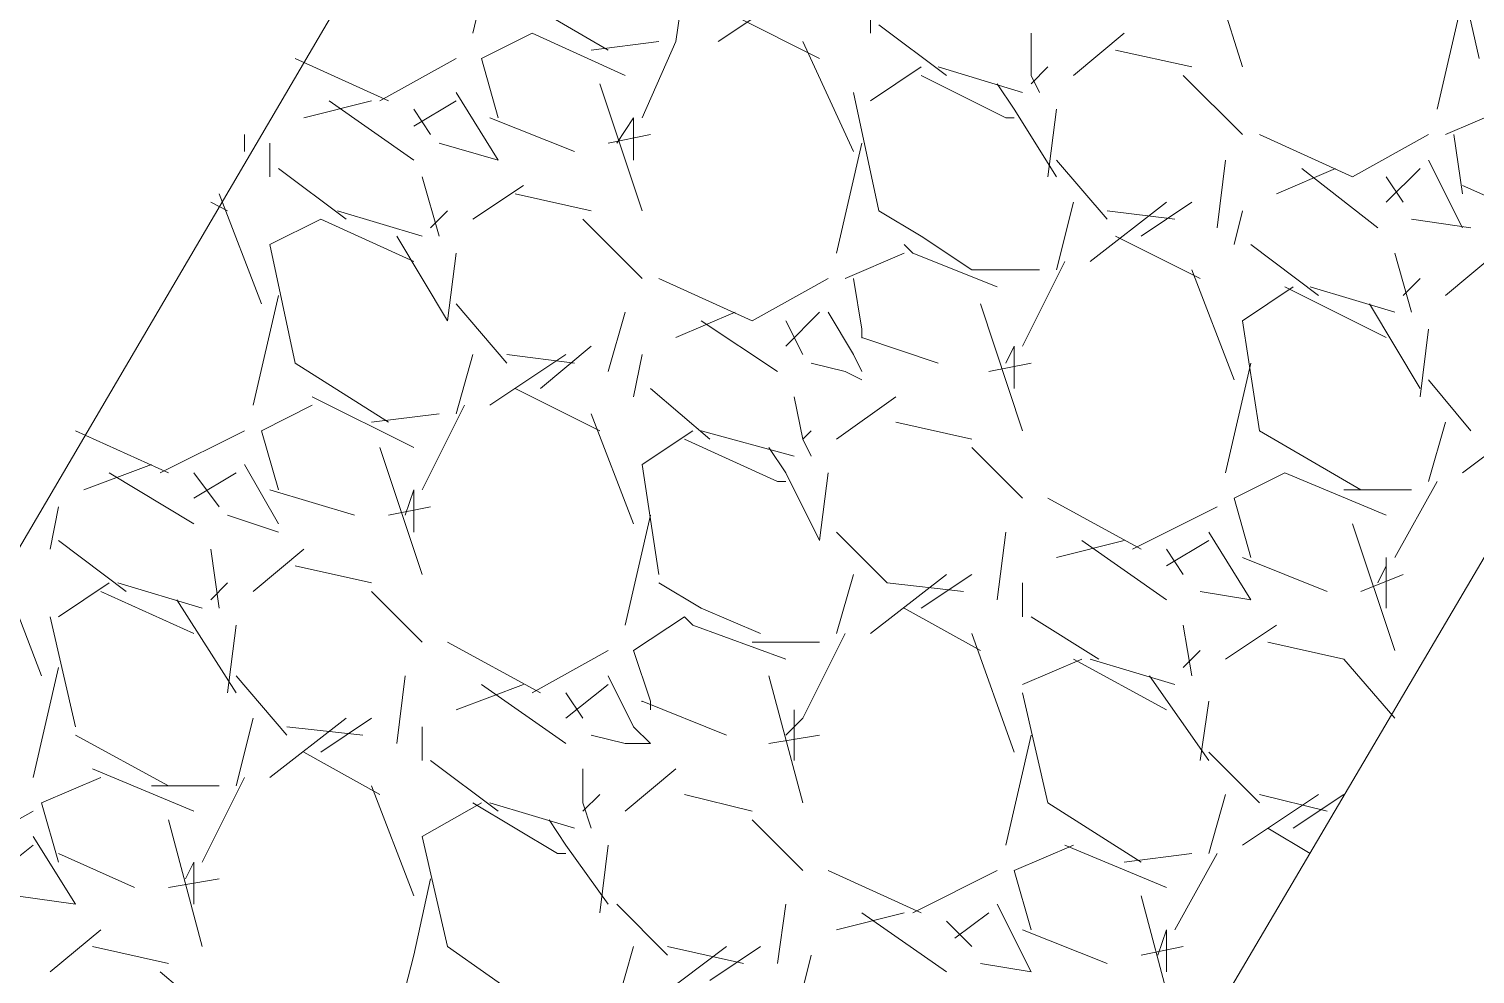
# Model space of a CAD drawing. Header units: metres. Extents: x 535260 to 535657, y 1837171 to 1837447.
# Drawn here: x 535426.015 to 535427.725, y 1837300.838 to 1837301.955 of the extents above; entities that cross this region are included whole.
import ezdxf

# ---------------------------------------------------------------- set-up
doc = ezdxf.new("R2010")
doc.units = ezdxf.units.M
doc.header["$MEASUREMENT"] = 0
doc.layers.add('Level 42', color=1, linetype='Continuous', lineweight=0)

msp = doc.modelspace()

# ---------------------------------------------------------------- linework, layer by layer
at = {"layer": 'Level 42', "color": 7, "linetype": 'Continuous', "lineweight": 0}
for p, q in [((535425.58, 1837300.62), (535428.82, 1837306.14)), ((535425.58, 1837300.62), (535428.82, 1837306.14)), ((535426.87, 1837299.86), (535430.12, 1837305.38)), ((535426.87, 1837299.86), (535430.12, 1837305.38)), ((535426.57, 1837302.08), (535426.54, 1837301.95)), ((535426.57, 1837302.08), (535426.54, 1837301.95)), ((535427.45, 1837301.91), (535427.4, 1837302.07)), ((535427.45, 1837301.91), (535427.4, 1837302.07)), ((535427.7, 1837302.05), (535427.73, 1837301.92)), ((535427.7, 1837302.05), (535427.73, 1837301.92)), ((535426.58, 1837302), (535426.7, 1837301.93)), ((535426.58, 1837302), (535426.7, 1837301.93)), ((535426.78, 1837301.94), (535426.79, 1837302.01)), ((535426.78, 1837301.94), (535426.79, 1837302.01)), ((535426.83, 1837301.94), (535426.92, 1837302)), ((535426.83, 1837301.94), (535426.92, 1837302)), ((535427.01, 1837302), (535427.01, 1837301.95)), ((535427.01, 1837302), (535427.01, 1837301.95)), ((535427.71, 1837301.99), (535427.68, 1837301.86)), ((535427.71, 1837301.99), (535427.68, 1837301.86)), ((535426.85, 1837301.97), (535426.95, 1837301.92)), ((535426.85, 1837301.97), (535426.95, 1837301.92)), ((535427.1, 1837301.9), (535427.02, 1837301.96)), ((535427.1, 1837301.9), (535427.02, 1837301.96)), ((535426.55, 1837301.92), (535426.61, 1837301.95)), ((535426.55, 1837301.92), (535426.61, 1837301.95)), ((535426.61, 1837301.95), (535426.72, 1837301.9)), ((535426.61, 1837301.95), (535426.72, 1837301.9)), ((535427.2, 1837301.9), (535427.2, 1837301.95)), ((535427.2, 1837301.9), (535427.2, 1837301.95)), ((535427.25, 1837301.9), (535427.31, 1837301.95)), ((535427.25, 1837301.9), (535427.31, 1837301.95)), ((535426.68, 1837301.93), (535426.76, 1837301.94)), ((535426.68, 1837301.93), (535426.76, 1837301.94)), ((535426.74, 1837301.85), (535426.78, 1837301.94)), ((535426.74, 1837301.85), (535426.78, 1837301.94)), ((535426.93, 1837301.94), (535426.99, 1837301.81)), ((535426.93, 1837301.94), (535426.99, 1837301.81)), ((535427.3, 1837301.93), (535427.39, 1837301.91)), ((535427.3, 1837301.93), (535427.39, 1837301.91)), ((535426.44, 1837301.87), (535426.33, 1837301.92)), ((535426.44, 1837301.87), (535426.33, 1837301.92)), ((535426.52, 1837301.92), (535426.43, 1837301.87)), ((535426.52, 1837301.92), (535426.43, 1837301.87)), ((535426.57, 1837301.85), (535426.55, 1837301.92)), ((535426.57, 1837301.85), (535426.55, 1837301.92)), ((535427.07, 1837301.91), (535427.01, 1837301.87)), ((535427.07, 1837301.91), (535427.01, 1837301.87)), ((535427.19, 1837301.88), (535427.09, 1837301.91)), ((535427.19, 1837301.88), (535427.09, 1837301.91)), ((535427.22, 1837301.91), (535427.2, 1837301.89)), ((535427.22, 1837301.91), (535427.2, 1837301.89)), ((535427.17, 1837301.85), (535427.07, 1837301.9)), ((535427.17, 1837301.85), (535427.07, 1837301.9)), ((535427.17, 1837301.85), (535427.07, 1837301.9)), ((535427.17, 1837301.85), (535427.07, 1837301.9)), ((535427.21, 1837301.88), (535427.2, 1837301.9)), ((535427.21, 1837301.88), (535427.2, 1837301.9)), ((535427.38, 1837301.9), (535427.45, 1837301.83)), ((535427.38, 1837301.9), (535427.45, 1837301.83)), ((535426.52, 1837301.88), (535426.57, 1837301.8)), ((535426.52, 1837301.88), (535426.57, 1837301.8)), ((535426.74, 1837301.74), (535426.69, 1837301.89)), ((535426.74, 1837301.74), (535426.69, 1837301.89)), ((535426.99, 1837301.88), (535427.02, 1837301.74)), ((535426.99, 1837301.88), (535427.02, 1837301.74)), ((535427.18, 1837301.86), (535427.16, 1837301.89)), ((535427.18, 1837301.86), (535427.16, 1837301.89)), ((535426.42, 1837301.87), (535426.34, 1837301.85)), ((535426.42, 1837301.87), (535426.34, 1837301.85)), ((535426.47, 1837301.8), (535426.37, 1837301.87)), ((535426.47, 1837301.8), (535426.37, 1837301.87)), ((535426.47, 1837301.84), (535426.52, 1837301.87)), ((535426.47, 1837301.84), (535426.52, 1837301.87)), ((535426.49, 1837301.83), (535426.47, 1837301.86)), ((535426.49, 1837301.83), (535426.47, 1837301.86)), ((535427.23, 1837301.78), (535427.18, 1837301.86)), ((535427.23, 1837301.78), (535427.18, 1837301.86)), ((535427.23, 1837301.86), (535427.22, 1837301.78)), ((535427.23, 1837301.86), (535427.22, 1837301.78)), ((535427.69, 1837301.83), (535427.76, 1837301.86)), ((535427.69, 1837301.83), (535427.76, 1837301.86)), ((535426.66, 1837301.81), (535426.56, 1837301.85)), ((535426.66, 1837301.81), (535426.56, 1837301.85)), ((535426.73, 1837301.85), (535426.71, 1837301.82)), ((535426.73, 1837301.85), (535426.71, 1837301.82)), ((535426.73, 1837301.85), (535426.73, 1837301.8)), ((535426.73, 1837301.85), (535426.73, 1837301.8)), ((535427.18, 1837301.85), (535427.17, 1837301.85)), ((535427.18, 1837301.85), (535427.17, 1837301.85)), ((535427.18, 1837301.85), (535427.17, 1837301.85)), ((535427.18, 1837301.85), (535427.17, 1837301.85)), ((535426.27, 1837301.83), (535426.27, 1837301.81)), ((535426.27, 1837301.83), (535426.27, 1837301.81)), ((535426.75, 1837301.83), (535426.7, 1837301.82)), ((535426.75, 1837301.83), (535426.7, 1837301.82)), ((535427.58, 1837301.78), (535427.47, 1837301.83)), ((535427.58, 1837301.78), (535427.47, 1837301.83)), ((535427.67, 1837301.83), (535427.58, 1837301.78)), ((535427.67, 1837301.83), (535427.58, 1837301.78)), ((535427.71, 1837301.76), (535427.7, 1837301.83)), ((535427.71, 1837301.76), (535427.7, 1837301.83)), ((535426.3, 1837301.82), (535426.3, 1837301.78)), ((535426.3, 1837301.82), (535426.3, 1837301.78)), ((535426.57, 1837301.8), (535426.5, 1837301.82)), ((535426.57, 1837301.8), (535426.5, 1837301.82)), ((535427, 1837301.82), (535426.97, 1837301.69)), ((535427, 1837301.82), (535426.97, 1837301.69)), ((535426.39, 1837301.73), (535426.31, 1837301.79)), ((535426.39, 1837301.73), (535426.31, 1837301.79)), ((535427.23, 1837301.8), (535427.29, 1837301.73)), ((535427.23, 1837301.8), (535427.29, 1837301.73)), ((535427.43, 1837301.8), (535427.42, 1837301.72)), ((535427.43, 1837301.8), (535427.42, 1837301.72)), ((535427.56, 1837301.79), (535427.49, 1837301.76)), ((535427.56, 1837301.79), (535427.49, 1837301.76)), ((535427.61, 1837301.72), (535427.52, 1837301.79)), ((535427.61, 1837301.72), (535427.52, 1837301.79)), ((535427.62, 1837301.75), (535427.66, 1837301.79)), ((535427.62, 1837301.75), (535427.66, 1837301.79)), ((535427.67, 1837301.8), (535427.71, 1837301.72)), ((535427.67, 1837301.8), (535427.71, 1837301.72)), ((535426.5, 1837301.71), (535426.48, 1837301.78)), ((535426.5, 1837301.71), (535426.48, 1837301.78)), ((535427.64, 1837301.75), (535427.62, 1837301.78)), ((535427.64, 1837301.75), (535427.62, 1837301.78)), ((535426.24, 1837301.76), (535426.29, 1837301.63)), ((535426.24, 1837301.76), (535426.29, 1837301.63)), ((535426.54, 1837301.73), (535426.6, 1837301.77)), ((535426.54, 1837301.73), (535426.6, 1837301.77)), ((535426.59, 1837301.76), (535426.68, 1837301.74)), ((535426.59, 1837301.76), (535426.68, 1837301.74)), ((535427.8, 1837301.73), (535427.71, 1837301.77)), ((535427.8, 1837301.73), (535427.71, 1837301.77)), ((535426.23, 1837301.75), (535426.25, 1837301.74)), ((535426.23, 1837301.75), (535426.25, 1837301.74)), ((535426.48, 1837301.71), (535426.38, 1837301.74)), ((535426.48, 1837301.71), (535426.38, 1837301.74)), ((535426.51, 1837301.74), (535426.49, 1837301.72)), ((535426.51, 1837301.74), (535426.49, 1837301.72)), ((535427.02, 1837301.74), (535427.07, 1837301.71)), ((535427.02, 1837301.74), (535427.07, 1837301.71)), ((535427.23, 1837301.67), (535427.25, 1837301.75)), ((535427.23, 1837301.67), (535427.25, 1837301.75)), ((535427.27, 1837301.68), (535427.36, 1837301.75)), ((535427.27, 1837301.68), (535427.36, 1837301.75)), ((535427.29, 1837301.74), (535427.37, 1837301.73)), ((535427.29, 1837301.74), (535427.37, 1837301.73)), ((535427.33, 1837301.71), (535427.39, 1837301.75)), ((535427.33, 1837301.71), (535427.39, 1837301.75)), ((535427.45, 1837301.74), (535427.44, 1837301.7)), ((535427.45, 1837301.74), (535427.44, 1837301.7)), ((535426.36, 1837301.73), (535426.3, 1837301.7)), ((535426.36, 1837301.73), (535426.3, 1837301.7)), ((535426.47, 1837301.68), (535426.36, 1837301.73)), ((535426.47, 1837301.68), (535426.36, 1837301.73)), ((535426.47, 1837301.68), (535426.36, 1837301.73)), ((535426.47, 1837301.68), (535426.36, 1837301.73)), ((535426.67, 1837301.73), (535426.74, 1837301.66)), ((535426.67, 1837301.73), (535426.74, 1837301.66)), ((535427.72, 1837301.72), (535427.65, 1837301.73)), ((535427.72, 1837301.72), (535427.65, 1837301.73)), ((535426.51, 1837301.61), (535426.45, 1837301.71)), ((535426.51, 1837301.61), (535426.45, 1837301.71)), ((535427.07, 1837301.71), (535427.13, 1837301.67)), ((535427.07, 1837301.71), (535427.13, 1837301.67)), ((535427.3, 1837301.71), (535427.4, 1837301.66)), ((535427.3, 1837301.71), (535427.4, 1837301.66)), ((535426.3, 1837301.7), (535426.33, 1837301.56)), ((535426.3, 1837301.7), (535426.33, 1837301.56)), ((535426.52, 1837301.69), (535426.51, 1837301.61)), ((535426.52, 1837301.69), (535426.51, 1837301.61)), ((535426.98, 1837301.66), (535427.05, 1837301.69)), ((535426.98, 1837301.66), (535427.05, 1837301.69)), ((535427.05, 1837301.7), (535427.06, 1837301.69)), ((535427.05, 1837301.7), (535427.06, 1837301.69)), ((535427.06, 1837301.69), (535427.16, 1837301.65)), ((535427.06, 1837301.69), (535427.16, 1837301.65)), ((535427.54, 1837301.64), (535427.46, 1837301.7)), ((535427.54, 1837301.64), (535427.46, 1837301.7)), ((535427.65, 1837301.62), (535427.63, 1837301.69)), ((535427.65, 1837301.62), (535427.63, 1837301.69)), ((535427.69, 1837301.64), (535427.75, 1837301.69)), ((535427.69, 1837301.64), (535427.75, 1837301.69)), ((535427.13, 1837301.67), (535427.21, 1837301.67)), ((535427.13, 1837301.67), (535427.21, 1837301.67)), ((535427.19, 1837301.58), (535427.24, 1837301.68)), ((535427.19, 1837301.58), (535427.24, 1837301.68)), ((535427.39, 1837301.67), (535427.44, 1837301.54)), ((535427.39, 1837301.67), (535427.44, 1837301.54)), ((535426.87, 1837301.61), (535426.76, 1837301.66)), ((535426.87, 1837301.61), (535426.76, 1837301.66)), ((535426.96, 1837301.66), (535426.87, 1837301.61)), ((535426.96, 1837301.66), (535426.87, 1837301.61)), ((535427, 1837301.6), (535426.99, 1837301.66)), ((535427, 1837301.6), (535426.99, 1837301.66)), ((535427.66, 1837301.66), (535427.64, 1837301.64)), ((535427.66, 1837301.66), (535427.64, 1837301.64)), ((535426.31, 1837301.64), (535426.28, 1837301.51)), ((535426.31, 1837301.64), (535426.28, 1837301.51)), ((535427.51, 1837301.65), (535427.45, 1837301.61)), ((535427.51, 1837301.65), (535427.45, 1837301.61)), ((535427.62, 1837301.59), (535427.5, 1837301.65)), ((535427.62, 1837301.59), (535427.5, 1837301.65)), ((535427.62, 1837301.59), (535427.5, 1837301.65)), ((535427.62, 1837301.59), (535427.5, 1837301.65)), ((535427.63, 1837301.62), (535427.53, 1837301.65)), ((535427.63, 1837301.62), (535427.53, 1837301.65)), ((535426.52, 1837301.63), (535426.58, 1837301.56)), ((535426.52, 1837301.63), (535426.58, 1837301.56)), ((535426.72, 1837301.62), (535426.7, 1837301.55)), ((535426.72, 1837301.62), (535426.7, 1837301.55)), ((535426.85, 1837301.62), (535426.78, 1837301.59)), ((535426.85, 1837301.62), (535426.78, 1837301.59)), ((535426.91, 1837301.58), (535426.95, 1837301.62)), ((535426.91, 1837301.58), (535426.95, 1837301.62)), ((535426.96, 1837301.62), (535426.99, 1837301.57)), ((535426.96, 1837301.62), (535426.99, 1837301.57)), ((535427.19, 1837301.48), (535427.14, 1837301.63)), ((535427.19, 1837301.48), (535427.14, 1837301.63)), ((535427.66, 1837301.53), (535427.6, 1837301.63)), ((535427.66, 1837301.53), (535427.6, 1837301.63)), ((535426.9, 1837301.55), (535426.81, 1837301.61)), ((535426.9, 1837301.55), (535426.81, 1837301.61)), ((535426.93, 1837301.57), (535426.91, 1837301.61)), ((535426.93, 1837301.57), (535426.91, 1837301.61)), ((535427, 1837301.59), (535427, 1837301.6)), ((535427, 1837301.59), (535427, 1837301.6)), ((535427.45, 1837301.61), (535427.47, 1837301.48)), ((535427.45, 1837301.61), (535427.47, 1837301.48)), ((535427.67, 1837301.6), (535427.66, 1837301.52)), ((535427.67, 1837301.6), (535427.66, 1837301.52)), ((535427.09, 1837301.56), (535427, 1837301.59)), ((535427.09, 1837301.56), (535427, 1837301.59)), ((535426.52, 1837301.5), (535426.54, 1837301.57)), ((535426.52, 1837301.5), (535426.54, 1837301.57)), ((535426.56, 1837301.51), (535426.65, 1837301.57)), ((535426.56, 1837301.51), (535426.65, 1837301.57)), ((535426.58, 1837301.57), (535426.66, 1837301.56)), ((535426.58, 1837301.57), (535426.66, 1837301.56)), ((535426.62, 1837301.53), (535426.68, 1837301.58)), ((535426.62, 1837301.53), (535426.68, 1837301.58)), ((535426.74, 1837301.57), (535426.73, 1837301.52)), ((535426.74, 1837301.57), (535426.73, 1837301.52)), ((535426.99, 1837301.57), (535427, 1837301.55)), ((535426.99, 1837301.57), (535427, 1837301.55)), ((535427.18, 1837301.58), (535427.17, 1837301.56)), ((535427.18, 1837301.58), (535427.17, 1837301.56)), ((535427.18, 1837301.58), (535427.18, 1837301.53)), ((535427.18, 1837301.58), (535427.18, 1837301.53)), ((535426.33, 1837301.56), (535426.44, 1837301.49)), ((535426.33, 1837301.56), (535426.44, 1837301.49)), ((535426.98, 1837301.55), (535426.94, 1837301.56)), ((535426.98, 1837301.55), (535426.94, 1837301.56)), ((535427, 1837301.54), (535426.98, 1837301.55)), ((535427, 1837301.54), (535426.98, 1837301.55)), ((535427.2, 1837301.56), (535427.15, 1837301.55)), ((535427.2, 1837301.56), (535427.15, 1837301.55)), ((535427.46, 1837301.56), (535427.43, 1837301.43)), ((535427.46, 1837301.56), (535427.43, 1837301.43)), ((535427.67, 1837301.54), (535427.72, 1837301.48)), ((535427.67, 1837301.54), (535427.72, 1837301.48)), ((535426.35, 1837301.52), (535426.47, 1837301.46)), ((535426.35, 1837301.52), (535426.47, 1837301.46)), ((535426.59, 1837301.53), (535426.69, 1837301.48)), ((535426.59, 1837301.53), (535426.69, 1837301.48)), ((535426.82, 1837301.47), (535426.75, 1837301.53)), ((535426.82, 1837301.47), (535426.75, 1837301.53)), ((535426.93, 1837301.47), (535426.92, 1837301.52)), ((535426.93, 1837301.47), (535426.92, 1837301.52)), ((535426.97, 1837301.47), (535427.04, 1837301.52)), ((535426.97, 1837301.47), (535427.04, 1837301.52)), ((535426.29, 1837301.48), (535426.35, 1837301.51)), ((535426.29, 1837301.48), (535426.35, 1837301.51)), ((535426.42, 1837301.49), (535426.5, 1837301.5)), ((535426.42, 1837301.49), (535426.5, 1837301.5)), ((535426.48, 1837301.41), (535426.53, 1837301.51)), ((535426.48, 1837301.41), (535426.53, 1837301.51)), ((535426.68, 1837301.5), (535426.73, 1837301.37)), ((535426.68, 1837301.5), (535426.73, 1837301.37)), ((535427.04, 1837301.49), (535427.13, 1837301.47)), ((535427.04, 1837301.49), (535427.13, 1837301.47)), ((535427.67, 1837301.42), (535427.69, 1837301.49)), ((535427.67, 1837301.42), (535427.69, 1837301.49)), ((535427.71, 1837301.43), (535427.79, 1837301.49)), ((535427.71, 1837301.43), (535427.79, 1837301.49)), ((535426.18, 1837301.43), (535426.07, 1837301.48)), ((535426.18, 1837301.43), (535426.07, 1837301.48)), ((535426.27, 1837301.48), (535426.17, 1837301.43)), ((535426.27, 1837301.48), (535426.17, 1837301.43)), ((535426.31, 1837301.41), (535426.29, 1837301.48)), ((535426.31, 1837301.41), (535426.29, 1837301.48)), ((535426.8, 1837301.48), (535426.74, 1837301.44)), ((535426.8, 1837301.48), (535426.74, 1837301.44)), ((535426.9, 1837301.42), (535426.79, 1837301.47)), ((535426.9, 1837301.42), (535426.79, 1837301.47)), ((535426.9, 1837301.42), (535426.79, 1837301.47)), ((535426.9, 1837301.42), (535426.79, 1837301.47)), ((535426.92, 1837301.45), (535426.81, 1837301.48)), ((535426.92, 1837301.45), (535426.81, 1837301.48)), ((535426.94, 1837301.48), (535426.93, 1837301.47)), ((535426.94, 1837301.48), (535426.93, 1837301.47)), ((535426.94, 1837301.45), (535426.93, 1837301.47)), ((535426.94, 1837301.45), (535426.93, 1837301.47)), ((535427.47, 1837301.48), (535427.59, 1837301.41)), ((535427.47, 1837301.48), (535427.59, 1837301.41)), ((535426.48, 1837301.31), (535426.43, 1837301.46)), ((535426.48, 1837301.31), (535426.43, 1837301.46)), ((535426.91, 1837301.43), (535426.89, 1837301.46)), ((535426.91, 1837301.43), (535426.89, 1837301.46)), ((535427.13, 1837301.46), (535427.19, 1837301.4)), ((535427.13, 1837301.46), (535427.19, 1837301.4)), ((535426.16, 1837301.44), (535426.08, 1837301.41)), ((535426.16, 1837301.44), (535426.08, 1837301.41)), ((535426.21, 1837301.37), (535426.11, 1837301.43)), ((535426.21, 1837301.37), (535426.11, 1837301.43)), ((535426.24, 1837301.39), (535426.21, 1837301.43)), ((535426.21, 1837301.4), (535426.26, 1837301.43)), ((535426.24, 1837301.39), (535426.21, 1837301.43)), ((535426.21, 1837301.4), (535426.26, 1837301.43)), ((535426.27, 1837301.44), (535426.31, 1837301.37)), ((535426.27, 1837301.44), (535426.31, 1837301.37)), ((535426.74, 1837301.44), (535426.76, 1837301.31)), ((535426.74, 1837301.44), (535426.76, 1837301.31)), ((535426.95, 1837301.35), (535426.91, 1837301.43)), ((535426.95, 1837301.35), (535426.91, 1837301.43)), ((535426.96, 1837301.43), (535426.95, 1837301.35)), ((535426.96, 1837301.43), (535426.95, 1837301.35)), ((535427.44, 1837301.4), (535427.5, 1837301.43)), ((535427.44, 1837301.4), (535427.5, 1837301.43)), ((535427.5, 1837301.43), (535427.62, 1837301.38)), ((535427.5, 1837301.43), (535427.62, 1837301.38)), ((535426.91, 1837301.42), (535426.9, 1837301.42)), ((535426.91, 1837301.42), (535426.9, 1837301.42)), ((535426.91, 1837301.42), (535426.9, 1837301.42)), ((535426.91, 1837301.42), (535426.9, 1837301.42)), ((535427.63, 1837301.33), (535427.68, 1837301.42)), ((535427.63, 1837301.33), (535427.68, 1837301.42)), ((535426.4, 1837301.38), (535426.3, 1837301.41)), ((535426.4, 1837301.38), (535426.3, 1837301.41)), ((535426.47, 1837301.41), (535426.46, 1837301.38)), ((535426.47, 1837301.41), (535426.46, 1837301.38)), ((535426.47, 1837301.41), (535426.47, 1837301.36)), ((535426.47, 1837301.41), (535426.47, 1837301.36)), ((535427.33, 1837301.34), (535427.22, 1837301.4)), ((535427.33, 1837301.34), (535427.22, 1837301.4)), ((535427.46, 1837301.33), (535427.44, 1837301.4)), ((535427.46, 1837301.33), (535427.44, 1837301.4)), ((535427.57, 1837301.41), (535427.65, 1837301.41)), ((535427.57, 1837301.41), (535427.65, 1837301.41)), ((535426.05, 1837301.39), (535426.04, 1837301.34)), ((535426.05, 1837301.39), (535426.04, 1837301.34)), ((535426.31, 1837301.36), (535426.25, 1837301.38)), ((535426.31, 1837301.36), (535426.25, 1837301.38)), ((535426.49, 1837301.39), (535426.44, 1837301.38)), ((535426.49, 1837301.39), (535426.44, 1837301.38)), ((535426.75, 1837301.38), (535426.72, 1837301.25)), ((535426.75, 1837301.38), (535426.72, 1837301.25)), ((535427.42, 1837301.39), (535427.32, 1837301.34)), ((535427.42, 1837301.39), (535427.32, 1837301.34)), ((535427.63, 1837301.22), (535427.58, 1837301.37)), ((535427.63, 1837301.22), (535427.58, 1837301.37)), ((535426.13, 1837301.29), (535426.05, 1837301.35)), ((535426.13, 1837301.29), (535426.05, 1837301.35)), ((535426.97, 1837301.36), (535427.03, 1837301.3)), ((535426.97, 1837301.36), (535427.03, 1837301.3)), ((535427.17, 1837301.36), (535427.16, 1837301.28)), ((535427.17, 1837301.36), (535427.16, 1837301.28)), ((535427.31, 1837301.35), (535427.23, 1837301.33)), ((535427.31, 1837301.35), (535427.23, 1837301.33)), ((535427.36, 1837301.28), (535427.26, 1837301.35)), ((535427.36, 1837301.28), (535427.26, 1837301.35)), ((535427.36, 1837301.32), (535427.41, 1837301.35)), ((535427.36, 1837301.32), (535427.41, 1837301.35)), ((535427.41, 1837301.36), (535427.46, 1837301.28)), ((535427.41, 1837301.36), (535427.46, 1837301.28)), ((535426.24, 1837301.27), (535426.23, 1837301.34)), ((535426.24, 1837301.27), (535426.23, 1837301.34)), ((535426.28, 1837301.29), (535426.34, 1837301.34)), ((535426.28, 1837301.29), (535426.34, 1837301.34)), ((535427.38, 1837301.31), (535427.36, 1837301.34)), ((535427.38, 1837301.31), (535427.36, 1837301.34)), ((535427.55, 1837301.29), (535427.45, 1837301.33)), ((535427.55, 1837301.29), (535427.45, 1837301.33)), ((535427.62, 1837301.33), (535427.62, 1837301.27)), ((535427.62, 1837301.33), (535427.62, 1837301.27)), ((535425.98, 1837301.32), (535426.03, 1837301.19)), ((535425.98, 1837301.32), (535426.03, 1837301.19)), ((535426.33, 1837301.32), (535426.42, 1837301.3)), ((535426.33, 1837301.32), (535426.42, 1837301.3)), ((535426.97, 1837301.24), (535426.99, 1837301.31)), ((535426.97, 1837301.24), (535426.99, 1837301.31)), ((535427.01, 1837301.24), (535427.1, 1837301.31)), ((535427.01, 1837301.24), (535427.1, 1837301.31)), ((535427.07, 1837301.27), (535427.13, 1837301.31)), ((535427.07, 1837301.27), (535427.13, 1837301.31)), ((535427.64, 1837301.31), (535427.59, 1837301.29)), ((535427.64, 1837301.31), (535427.59, 1837301.29)), ((535427.62, 1837301.32), (535427.61, 1837301.3)), ((535427.62, 1837301.32), (535427.61, 1837301.3)), ((535426.11, 1837301.3), (535426.05, 1837301.26)), ((535426.11, 1837301.3), (535426.05, 1837301.26)), ((535426.22, 1837301.27), (535426.12, 1837301.3)), ((535426.22, 1837301.27), (535426.12, 1837301.3)), ((535426.25, 1837301.3), (535426.23, 1837301.28)), ((535426.25, 1837301.3), (535426.23, 1837301.28)), ((535426.76, 1837301.3), (535426.81, 1837301.27)), ((535426.76, 1837301.3), (535426.81, 1837301.27)), ((535427.03, 1837301.3), (535427.12, 1837301.29)), ((535427.03, 1837301.3), (535427.12, 1837301.29)), ((535427.19, 1837301.3), (535427.19, 1837301.26)), ((535427.19, 1837301.3), (535427.19, 1837301.26)), ((535426.21, 1837301.24), (535426.1, 1837301.29)), ((535426.21, 1837301.24), (535426.1, 1837301.29)), ((535426.21, 1837301.24), (535426.1, 1837301.29)), ((535426.21, 1837301.24), (535426.1, 1837301.29)), ((535426.26, 1837301.17), (535426.19, 1837301.28)), ((535426.26, 1837301.17), (535426.19, 1837301.28)), ((535426.42, 1837301.29), (535426.48, 1837301.23)), ((535426.42, 1837301.29), (535426.48, 1837301.23)), ((535427.46, 1837301.28), (535427.4, 1837301.29)), ((535427.46, 1837301.28), (535427.4, 1837301.29)), ((535426.04, 1837301.26), (535426.07, 1837301.13)), ((535426.04, 1837301.26), (535426.07, 1837301.13)), ((535426.73, 1837301.22), (535426.79, 1837301.26)), ((535426.73, 1837301.22), (535426.79, 1837301.26)), ((535426.79, 1837301.26), (535426.8, 1837301.25)), ((535426.79, 1837301.26), (535426.8, 1837301.25)), ((535426.81, 1837301.27), (535426.88, 1837301.24)), ((535426.81, 1837301.27), (535426.88, 1837301.24)), ((535427.05, 1837301.27), (535427.14, 1837301.22)), ((535427.05, 1837301.27), (535427.14, 1837301.22)), ((535427.28, 1837301.21), (535427.2, 1837301.26)), ((535427.28, 1837301.21), (535427.2, 1837301.26)), ((535426.26, 1837301.25), (535426.25, 1837301.17)), ((535426.26, 1837301.25), (535426.25, 1837301.17)), ((535426.8, 1837301.25), (535426.91, 1837301.21)), ((535426.8, 1837301.25), (535426.91, 1837301.21)), ((535427.39, 1837301.19), (535427.38, 1837301.25)), ((535427.39, 1837301.19), (535427.38, 1837301.25)), ((535427.43, 1837301.21), (535427.49, 1837301.25)), ((535427.43, 1837301.21), (535427.49, 1837301.25)), ((535426.62, 1837301.17), (535426.51, 1837301.23)), ((535426.62, 1837301.17), (535426.51, 1837301.23)), ((535426.87, 1837301.23), (535426.95, 1837301.23)), ((535426.87, 1837301.23), (535426.95, 1837301.23)), ((535426.93, 1837301.14), (535426.98, 1837301.24)), ((535426.93, 1837301.14), (535426.98, 1837301.24)), ((535427.13, 1837301.24), (535427.18, 1837301.1)), ((535427.13, 1837301.24), (535427.18, 1837301.1)), ((535427.48, 1837301.23), (535427.57, 1837301.21)), ((535427.48, 1837301.23), (535427.57, 1837301.21)), ((535426.7, 1837301.22), (535426.61, 1837301.17)), ((535426.7, 1837301.22), (535426.61, 1837301.17)), ((535426.75, 1837301.16), (535426.73, 1837301.22)), ((535426.75, 1837301.16), (535426.73, 1837301.22)), ((535427.26, 1837301.21), (535427.19, 1837301.18)), ((535427.26, 1837301.21), (535427.19, 1837301.18)), ((535427.36, 1837301.15), (535427.25, 1837301.21)), ((535427.36, 1837301.15), (535427.25, 1837301.21)), ((535427.36, 1837301.15), (535427.25, 1837301.21)), ((535427.36, 1837301.15), (535427.25, 1837301.21)), ((535427.37, 1837301.18), (535427.27, 1837301.21)), ((535427.37, 1837301.18), (535427.27, 1837301.21)), ((535427.4, 1837301.22), (535427.38, 1837301.2)), ((535427.4, 1837301.22), (535427.38, 1837301.2)), ((535427.57, 1837301.21), (535427.63, 1837301.14)), ((535427.57, 1837301.21), (535427.63, 1837301.14)), ((535426.05, 1837301.2), (535426.02, 1837301.07)), ((535426.05, 1837301.2), (535426.02, 1837301.07)), ((535426.26, 1837301.19), (535426.32, 1837301.12)), ((535426.26, 1837301.19), (535426.32, 1837301.12)), ((535426.46, 1837301.19), (535426.45, 1837301.11)), ((535426.46, 1837301.19), (535426.45, 1837301.11)), ((535426.7, 1837301.19), (535426.73, 1837301.13)), ((535426.7, 1837301.19), (535426.73, 1837301.13)), ((535426.93, 1837301.04), (535426.89, 1837301.19)), ((535426.93, 1837301.04), (535426.89, 1837301.19)), ((535427.41, 1837301.09), (535427.34, 1837301.19)), ((535427.41, 1837301.09), (535427.34, 1837301.19)), ((535426.6, 1837301.18), (535426.52, 1837301.15)), ((535426.6, 1837301.18), (535426.52, 1837301.15)), ((535426.65, 1837301.11), (535426.55, 1837301.18)), ((535426.65, 1837301.11), (535426.55, 1837301.18)), ((535426.65, 1837301.14), (535426.7, 1837301.18)), ((535426.65, 1837301.14), (535426.7, 1837301.18)), ((535426.67, 1837301.14), (535426.65, 1837301.17)), ((535426.67, 1837301.14), (535426.65, 1837301.17)), ((535426.84, 1837301.12), (535426.74, 1837301.16)), ((535426.84, 1837301.12), (535426.74, 1837301.16)), ((535426.75, 1837301.15), (535426.75, 1837301.16)), ((535426.75, 1837301.15), (535426.75, 1837301.16)), ((535427.19, 1837301.17), (535427.22, 1837301.04)), ((535427.19, 1837301.17), (535427.22, 1837301.04)), ((535427.41, 1837301.16), (535427.4, 1837301.09)), ((535427.41, 1837301.16), (535427.4, 1837301.09)), ((535426.26, 1837301.06), (535426.28, 1837301.14)), ((535426.26, 1837301.06), (535426.28, 1837301.14)), ((535426.3, 1837301.07), (535426.39, 1837301.14)), ((535426.3, 1837301.07), (535426.39, 1837301.14)), ((535426.36, 1837301.1), (535426.42, 1837301.14)), ((535426.36, 1837301.1), (535426.42, 1837301.14)), ((535426.93, 1837301.14), (535426.91, 1837301.12)), ((535426.93, 1837301.14), (535426.91, 1837301.12)), ((535426.92, 1837301.15), (535426.92, 1837301.09)), ((535426.92, 1837301.15), (535426.92, 1837301.09)), ((535426.32, 1837301.13), (535426.41, 1837301.12)), ((535426.32, 1837301.13), (535426.41, 1837301.12)), ((535426.48, 1837301.13), (535426.48, 1837301.09)), ((535426.48, 1837301.13), (535426.48, 1837301.09)), ((535426.73, 1837301.13), (535426.75, 1837301.11)), ((535426.73, 1837301.13), (535426.75, 1837301.11)), ((535426.07, 1837301.12), (535426.18, 1837301.06)), ((535426.07, 1837301.12), (535426.18, 1837301.06)), ((535426.72, 1837301.11), (535426.68, 1837301.12)), ((535426.72, 1837301.11), (535426.68, 1837301.12)), ((535426.75, 1837301.11), (535426.72, 1837301.11)), ((535426.75, 1837301.11), (535426.72, 1837301.11)), ((535426.95, 1837301.12), (535426.89, 1837301.11)), ((535426.95, 1837301.12), (535426.89, 1837301.11)), ((535427.2, 1837301.12), (535427.17, 1837300.99)), ((535427.2, 1837301.12), (535427.17, 1837300.99)), ((535426.34, 1837301.1), (535426.43, 1837301.05)), ((535426.34, 1837301.1), (535426.43, 1837301.05)), ((535426.57, 1837301.03), (535426.49, 1837301.09)), ((535426.57, 1837301.03), (535426.49, 1837301.09)), ((535427.41, 1837301.1), (535427.47, 1837301.04)), ((535427.41, 1837301.1), (535427.47, 1837301.04)), ((535426.03, 1837301.04), (535426.1, 1837301.07)), ((535426.03, 1837301.04), (535426.1, 1837301.07)), ((535426.09, 1837301.08), (535426.21, 1837301.03)), ((535426.09, 1837301.08), (535426.21, 1837301.03)), ((535426.22, 1837300.97), (535426.27, 1837301.07)), ((535426.22, 1837300.97), (535426.27, 1837301.07)), ((535426.67, 1837301.04), (535426.67, 1837301.08)), ((535426.67, 1837301.04), (535426.67, 1837301.08)), ((535426.72, 1837301.03), (535426.78, 1837301.08)), ((535426.72, 1837301.03), (535426.78, 1837301.08)), ((535426.16, 1837301.06), (535426.24, 1837301.06)), ((535426.16, 1837301.06), (535426.24, 1837301.06)), ((535426.42, 1837301.06), (535426.47, 1837300.93)), ((535426.42, 1837301.06), (535426.47, 1837300.93)), ((535426.05, 1837300.97), (535426.03, 1837301.04)), ((535426.05, 1837300.97), (535426.03, 1837301.04)), ((535426.55, 1837301.04), (535426.48, 1837301)), ((535426.55, 1837301.04), (535426.48, 1837301)), ((535426.64, 1837300.98), (535426.54, 1837301.04)), ((535426.64, 1837300.98), (535426.54, 1837301.04)), ((535426.64, 1837300.98), (535426.54, 1837301.04)), ((535426.64, 1837300.98), (535426.54, 1837301.04)), ((535426.66, 1837301.01), (535426.56, 1837301.04)), ((535426.66, 1837301.01), (535426.56, 1837301.04)), ((535426.69, 1837301.05), (535426.67, 1837301.03)), ((535426.69, 1837301.05), (535426.67, 1837301.03)), ((535426.68, 1837301.01), (535426.67, 1837301.04)), ((535426.68, 1837301.01), (535426.67, 1837301.04)), ((535426.79, 1837301.05), (535426.87, 1837301.03)), ((535426.79, 1837301.05), (535426.87, 1837301.03)), ((535427.22, 1837301.04), (535427.33, 1837300.97)), ((535427.22, 1837301.04), (535427.33, 1837300.97)), ((535427.41, 1837300.98), (535427.43, 1837301.05)), ((535427.41, 1837300.98), (535427.43, 1837301.05)), ((535427.45, 1837300.99), (535427.54, 1837301.05)), ((535427.45, 1837300.99), (535427.54, 1837301.05)), ((535427.47, 1837301.05), (535427.55, 1837301.03)), ((535427.47, 1837301.05), (535427.55, 1837301.03)), ((535427.51, 1837301.01), (535427.57, 1837301.05)), ((535427.51, 1837301.01), (535427.57, 1837301.05)), ((535426.02, 1837301.03), (535425.93, 1837300.98)), ((535426.02, 1837301.03), (535425.93, 1837300.98)), ((535426.22, 1837300.87), (535426.18, 1837301.02)), ((535426.22, 1837300.87), (535426.18, 1837301.02)), ((535426.65, 1837300.99), (535426.63, 1837301.02)), ((535426.65, 1837300.99), (535426.63, 1837301.02)), ((535426.87, 1837301.02), (535426.93, 1837300.96)), ((535426.87, 1837301.02), (535426.93, 1837300.96)), ((535427.48, 1837301.01), (535427.53, 1837300.98)), ((535427.48, 1837301.01), (535427.53, 1837300.98)), ((535425.97, 1837300.95), (535426.02, 1837300.99)), ((535425.97, 1837300.95), (535426.02, 1837300.99)), ((535426.02, 1837301), (535426.07, 1837300.92)), ((535426.02, 1837301), (535426.07, 1837300.92)), ((535426.48, 1837301), (535426.51, 1837300.87)), ((535426.48, 1837301), (535426.51, 1837300.87)), ((535426.7, 1837300.92), (535426.65, 1837300.99)), ((535426.7, 1837300.92), (535426.65, 1837300.99)), ((535426.7, 1837300.99), (535426.69, 1837300.91)), ((535426.7, 1837300.99), (535426.69, 1837300.91)), ((535427.18, 1837300.96), (535427.25, 1837300.99)), ((535427.18, 1837300.96), (535427.25, 1837300.99)), ((535427.24, 1837300.99), (535427.36, 1837300.94)), ((535427.24, 1837300.99), (535427.36, 1837300.94)), ((535426.14, 1837300.94), (535426.05, 1837300.98)), ((535426.14, 1837300.94), (535426.05, 1837300.98)), ((535426.21, 1837300.97), (535426.2, 1837300.95)), ((535426.21, 1837300.97), (535426.2, 1837300.95)), ((535426.21, 1837300.97), (535426.21, 1837300.92)), ((535426.21, 1837300.97), (535426.21, 1837300.92)), ((535426.65, 1837300.98), (535426.64, 1837300.98)), ((535426.65, 1837300.98), (535426.64, 1837300.98)), ((535426.65, 1837300.98), (535426.64, 1837300.98)), ((535426.65, 1837300.98), (535426.64, 1837300.98)), ((535427.31, 1837300.97), (535427.39, 1837300.98)), ((535427.31, 1837300.97), (535427.39, 1837300.98)), ((535427.37, 1837300.89), (535427.42, 1837300.98)), ((535427.37, 1837300.89), (535427.42, 1837300.98)), ((535426.24, 1837300.95), (535426.18, 1837300.94)), ((535426.24, 1837300.95), (535426.18, 1837300.94)), ((535426.49, 1837300.95), (535426.47, 1837300.86)), ((535426.49, 1837300.95), (535426.47, 1837300.86)), ((535427.07, 1837300.91), (535426.96, 1837300.96)), ((535427.07, 1837300.91), (535426.96, 1837300.96)), ((535427.16, 1837300.96), (535427.06, 1837300.91)), ((535427.16, 1837300.96), (535427.06, 1837300.91)), ((535427.2, 1837300.89), (535427.18, 1837300.96)), ((535427.2, 1837300.89), (535427.18, 1837300.96)), ((535426.07, 1837300.92), (535426, 1837300.93)), ((535426.07, 1837300.92), (535426, 1837300.93)), ((535426.71, 1837300.92), (535426.77, 1837300.86)), ((535426.71, 1837300.92), (535426.77, 1837300.86)), ((535426.91, 1837300.92), (535426.9, 1837300.85)), ((535426.91, 1837300.92), (535426.9, 1837300.85)), ((535427.16, 1837300.92), (535427.2, 1837300.84)), ((535427.16, 1837300.92), (535427.2, 1837300.84)), ((535427.37, 1837300.78), (535427.33, 1837300.93)), ((535427.37, 1837300.78), (535427.33, 1837300.93)), ((535427.05, 1837300.91), (535426.97, 1837300.89)), ((535427.05, 1837300.91), (535426.97, 1837300.89)), ((535427.1, 1837300.84), (535427, 1837300.91)), ((535427.1, 1837300.84), (535427, 1837300.91)), ((535427.13, 1837300.87), (535427.1, 1837300.9)), ((535427.13, 1837300.87), (535427.1, 1837300.9)), ((535427.11, 1837300.88), (535427.15, 1837300.91)), ((535427.11, 1837300.88), (535427.15, 1837300.91)), ((535426.04, 1837300.84), (535426.1, 1837300.89)), ((535426.04, 1837300.84), (535426.1, 1837300.89)), ((535427.29, 1837300.85), (535427.19, 1837300.89)), ((535427.29, 1837300.85), (535427.19, 1837300.89)), ((535427.36, 1837300.89), (535427.35, 1837300.86)), ((535427.36, 1837300.89), (535427.35, 1837300.86)), ((535427.36, 1837300.89), (535427.36, 1837300.84)), ((535427.36, 1837300.89), (535427.36, 1837300.84)), ((535426.09, 1837300.87), (535426.18, 1837300.85)), ((535426.09, 1837300.87), (535426.18, 1837300.85)), ((535426.51, 1837300.87), (535426.61, 1837300.8)), ((535426.51, 1837300.87), (535426.61, 1837300.8)), ((535426.71, 1837300.8), (535426.73, 1837300.87)), ((535426.71, 1837300.8), (535426.73, 1837300.87)), ((535426.76, 1837300.81), (535426.84, 1837300.87)), ((535426.76, 1837300.81), (535426.84, 1837300.87)), ((535426.77, 1837300.87), (535426.86, 1837300.85)), ((535426.77, 1837300.87), (535426.86, 1837300.85)), ((535426.82, 1837300.83), (535426.88, 1837300.87)), ((535426.82, 1837300.83), (535426.88, 1837300.87)), ((535427.38, 1837300.87), (535427.33, 1837300.86)), ((535427.38, 1837300.87), (535427.33, 1837300.86)), ((535426.47, 1837300.86), (535426.46, 1837300.82)), ((535426.47, 1837300.86), (535426.46, 1837300.82)), ((535426.94, 1837300.86), (535426.93, 1837300.82)), ((535426.94, 1837300.86), (535426.93, 1837300.82)), ((535427.2, 1837300.84), (535427.14, 1837300.85)), ((535427.2, 1837300.84), (535427.14, 1837300.85)), ((535426.17, 1837300.84), (535426.23, 1837300.79)), ((535426.17, 1837300.84), (535426.23, 1837300.79))]:
    msp.add_line(p, q, dxfattribs=at)
for p in [(535427, 1837301.59), (535427, 1837301.59), (535426.74, 1837301.16), (535426.74, 1837301.16), (535426.51, 1837300.87), (535426.51, 1837300.87)]:
    msp.add_point(p, dxfattribs=at)

doc.saveas('drawing.dxf')
